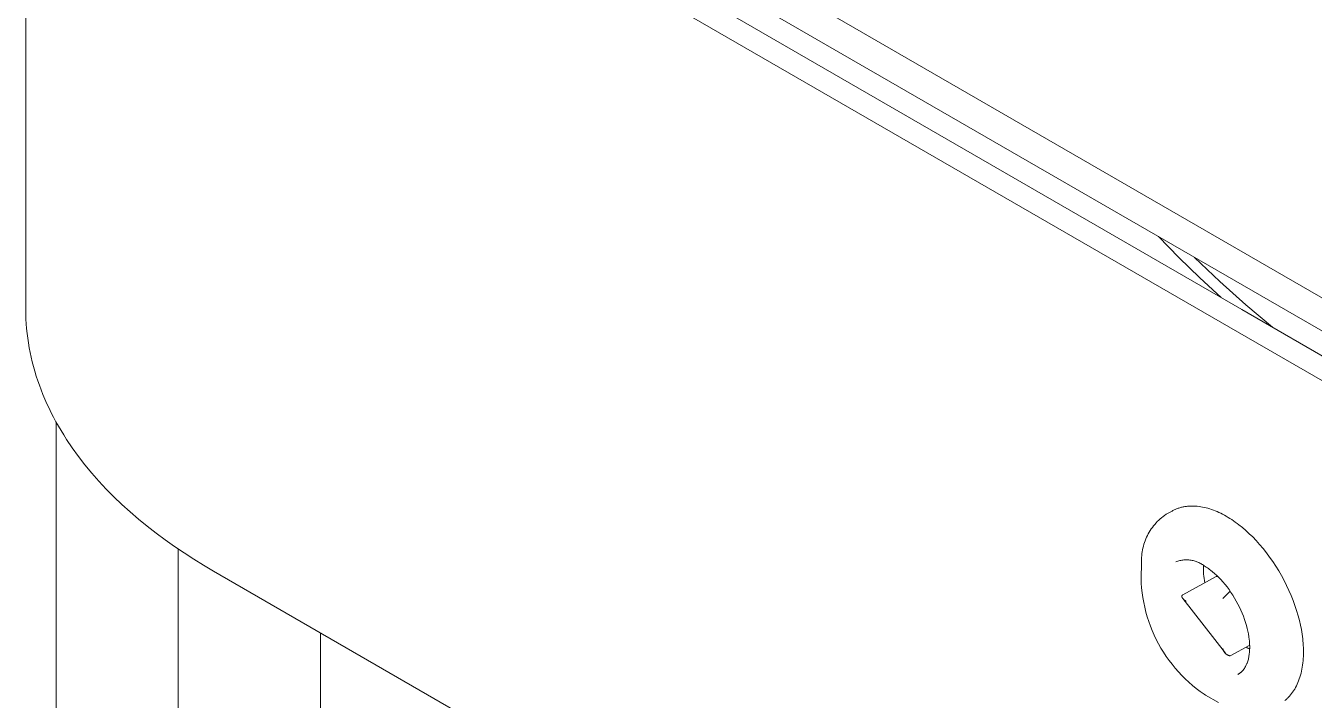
# Model space of a CAD drawing. Header units: inches. Extents: x -6.5 to 91.7, y -2.1 to 67.1.
# Drawn here: x 52.893 to 57.082, y 47.51 to 49.702 of the extents above; entities that cross this region are included whole.
import ezdxf

# ---------------------------------------------------------------- set-up
doc = ezdxf.new("R2010")
doc.units = ezdxf.units.IN
doc.layers.add('ZANO_R', color=7, linetype='Continuous', lineweight=0)

msp = doc.modelspace()

# ---------------------------------------------------------------- linework, layer by layer
at = {"layer": 'ZANO_R'}
for p, q in [((52.89334, 51.47899), (52.89334, 48.77975)), ((53.50333, 50.89821), (60.04864, 47.11927)), ((60.04864, 47.0113), (53.50333, 50.79024)), ((53.57348, 50.66921), (56.84614, 48.77975)), ((56.77601, 48.73926), (53.50335, 50.62873)), ((56.64148, 48.94874), (56.5753, 49.01664)), ((56.70946, 48.88264), (56.64148, 48.94874)), ((56.69219, 48.94915), (56.77451, 48.87088)), ((56.77919, 48.8184), (56.70946, 48.88264)), ((56.77451, 48.87088), (56.85917, 48.79515)), ((56.85917, 48.79515), (56.94609, 48.72204)), ((52.89334, 48.77975), (52.89352, 48.76418)), ((52.89352, 48.76418), (52.89404, 48.74862)), ((56.84614, 48.77975), (60.11879, 46.89028)), ((52.89404, 48.74862), (52.89491, 48.73307)), ((52.89491, 48.73307), (52.89613, 48.71753)), ((52.89613, 48.71753), (52.8977, 48.702)), ((60.04866, 46.84979), (56.77601, 48.73926)), ((52.8977, 48.702), (52.89962, 48.6865)), ((52.89962, 48.6865), (52.90188, 48.67102)), ((52.90188, 48.67102), (52.90448, 48.65556)), ((52.90448, 48.65556), (52.90743, 48.64014)), ((52.90743, 48.64014), (52.91072, 48.62475)), ((52.91072, 48.62475), (52.91435, 48.6094)), ((52.91435, 48.6094), (52.91832, 48.59409)), ((52.91832, 48.59409), (52.92262, 48.57883)), ((52.92262, 48.57883), (52.92726, 48.56361)), ((52.92726, 48.56361), (52.93224, 48.54846)), ((52.93224, 48.54846), (52.93754, 48.53335)), ((52.93754, 48.53335), (52.94317, 48.51831)), ((52.94317, 48.51831), (52.94912, 48.50333)), ((52.94912, 48.50333), (52.95539, 48.48842)), ((52.95539, 48.48842), (52.96199, 48.47358)), ((52.96199, 48.47358), (52.96889, 48.45882)), ((52.96889, 48.45882), (52.97611, 48.44413)), ((52.97611, 48.44413), (52.98364, 48.42952)), ((52.98364, 48.42952), (52.99148, 48.41499)), ((52.99148, 48.41499), (52.99961, 48.40056)), ((52.99252, 31.04574), (52.99252, 48.41311)), ((52.99961, 48.40056), (53.00804, 48.38621)), ((53.00804, 48.38621), (53.01677, 48.37195)), ((53.01677, 48.37195), (53.02579, 48.35779)), ((53.02579, 48.35779), (53.04467, 48.32977)), ((53.04467, 48.32977), (53.06466, 48.30216)), ((53.06466, 48.30216), (53.08573, 48.27499)), ((53.08573, 48.27499), (53.10783, 48.24827)), ((53.10783, 48.24827), (53.13092, 48.22202)), ((53.13092, 48.22202), (53.15498, 48.19626)), ((53.15498, 48.19626), (53.17995, 48.17101)), ((53.17995, 48.17101), (53.2058, 48.14627)), ((53.2058, 48.14627), (53.23248, 48.12206)), ((56.60017, 48.11432), (56.61933, 48.1249)), ((56.61933, 48.1249), (56.62175, 48.1262)), ((56.62175, 48.1262), (56.6242, 48.12744)), ((56.6242, 48.12744), (56.62667, 48.12864)), ((56.62667, 48.12864), (56.62916, 48.12977)), ((56.62916, 48.12977), (56.63168, 48.13086)), ((56.63168, 48.13086), (56.63422, 48.13189)), ((56.63422, 48.13189), (56.63678, 48.13286)), ((56.63678, 48.13286), (56.63937, 48.13378)), ((56.63937, 48.13378), (56.64198, 48.13465)), ((56.64198, 48.13465), (56.64461, 48.13546)), ((56.64461, 48.13546), (56.64726, 48.13622)), ((56.64726, 48.13622), (56.64994, 48.13692)), ((56.64994, 48.13692), (56.65263, 48.13758)), ((56.65263, 48.13758), (56.65534, 48.13817)), ((56.65534, 48.13817), (56.65807, 48.13871)), ((56.65807, 48.13871), (56.66083, 48.1392)), ((56.66083, 48.1392), (56.6636, 48.13964)), ((56.6636, 48.13964), (56.66639, 48.14002)), ((56.66639, 48.14002), (56.66919, 48.14035)), ((56.66919, 48.14035), (56.67202, 48.14062)), ((56.67202, 48.14062), (56.67486, 48.14084)), ((56.67486, 48.14084), (56.67771, 48.14101)), ((56.67771, 48.14101), (56.68059, 48.14112)), ((56.68059, 48.14112), (56.68348, 48.14118)), ((56.68348, 48.14118), (56.68638, 48.14119)), ((56.68638, 48.14119), (56.6893, 48.14114)), ((56.6893, 48.14114), (56.69223, 48.14104)), ((56.69223, 48.14104), (56.69518, 48.14089)), ((56.69518, 48.14089), (56.70111, 48.14043)), ((56.70111, 48.14043), (56.7071, 48.13975)), ((56.7071, 48.13975), (56.71287, 48.1389)), ((56.71287, 48.1389), (56.71867, 48.13787)), ((56.71867, 48.13787), (56.72449, 48.13665)), ((56.72449, 48.13665), (56.73035, 48.13524)), ((56.73035, 48.13524), (56.73622, 48.13364)), ((56.73622, 48.13364), (56.74212, 48.13186)), ((56.74212, 48.13186), (56.74804, 48.1299)), ((56.74804, 48.1299), (56.75397, 48.12776)), ((56.75397, 48.12776), (56.75991, 48.12544)), ((56.75991, 48.12544), (56.76587, 48.12295)), ((53.23248, 48.12206), (53.25996, 48.0984)), ((53.25996, 48.0984), (53.2882, 48.07528)), ((56.5632, 48.0815), (56.56731, 48.08614)), ((56.56731, 48.08614), (56.57157, 48.09064)), ((56.57157, 48.09064), (56.57599, 48.09499)), ((56.57599, 48.09499), (56.58055, 48.09919)), ((56.58055, 48.09919), (56.58526, 48.10322)), ((56.58526, 48.10322), (56.5901, 48.10709)), ((56.5901, 48.10709), (56.59507, 48.11079)), ((56.59507, 48.11079), (56.60017, 48.11432)), ((56.76587, 48.12295), (56.77183, 48.12028)), ((56.77183, 48.12028), (56.7778, 48.11743)), ((56.7778, 48.11743), (56.78378, 48.11442)), ((56.78378, 48.11442), (56.78975, 48.11123)), ((56.78975, 48.11123), (56.79573, 48.10788)), ((56.79573, 48.10788), (56.8017, 48.10436)), ((56.8017, 48.10436), (56.80756, 48.10074)), ((56.80756, 48.10074), (56.81341, 48.09696)), ((56.81341, 48.09696), (56.81924, 48.09303)), ((56.81924, 48.09303), (56.82505, 48.08896)), ((56.82505, 48.08896), (56.83084, 48.08474)), ((56.83084, 48.08474), (56.8366, 48.08037)), ((53.2882, 48.07528), (53.31714, 48.05273)), ((53.31714, 48.05273), (53.34675, 48.03074)), ((56.53661, 48.03984), (56.53929, 48.04542)), ((56.53929, 48.04542), (56.54216, 48.05092)), ((56.54216, 48.05092), (56.54522, 48.05631)), ((56.54522, 48.05631), (56.54846, 48.06159)), ((56.54846, 48.06159), (56.55189, 48.06675)), ((56.55189, 48.06675), (56.55549, 48.0718)), ((56.55549, 48.0718), (56.55926, 48.07671)), ((56.55926, 48.07671), (56.5632, 48.0815)), ((56.8366, 48.08037), (56.84805, 48.07121)), ((56.84805, 48.07121), (56.85938, 48.06149)), ((56.85938, 48.06149), (56.87057, 48.05124)), ((56.87057, 48.05124), (56.88161, 48.04045)), ((56.88161, 48.04045), (56.89247, 48.02915)), ((53.34675, 48.03074), (53.37698, 48.00932)), ((53.37698, 48.00932), (53.4078, 47.98849)), ((53.38819, 30.40544), (53.38819, 48.00164)), ((56.52239, 47.99249), (56.52344, 47.9986)), ((56.52344, 47.9986), (56.52471, 48.00467)), ((56.52471, 48.00467), (56.52618, 48.01069)), ((56.52618, 48.01069), (56.52786, 48.01666)), ((56.52786, 48.01666), (56.52974, 48.02256)), ((56.52974, 48.02256), (56.53183, 48.0284)), ((56.53183, 48.0284), (56.53412, 48.03416)), ((56.53412, 48.03416), (56.53661, 48.03984)), ((56.89247, 48.02915), (56.90397, 48.01642)), ((56.90397, 48.01642), (56.91518, 48.00321)), ((56.91518, 48.00321), (56.92607, 47.98953)), ((53.4078, 47.98849), (53.43917, 47.96824)), ((53.43917, 47.96824), (53.47103, 47.94857)), ((56.5203, 47.96781), (56.5205, 47.974)), ((56.52032, 47.96161), (56.5203, 47.96781)), ((56.52054, 47.95542), (56.52032, 47.96161)), ((56.5205, 47.974), (56.52092, 47.98019)), ((56.52092, 47.98019), (56.52155, 47.98635)), ((56.52155, 47.98635), (56.52239, 47.99249)), ((56.63479, 47.96094), (56.63163, 47.9598)), ((56.63798, 47.96197), (56.63479, 47.96094)), ((56.64121, 47.96289), (56.63798, 47.96197)), ((56.64447, 47.9637), (56.64121, 47.96289)), ((56.64775, 47.96439), (56.64447, 47.9637)), ((56.65106, 47.96497), (56.64775, 47.96439)), ((56.65438, 47.96543), (56.65106, 47.96497)), ((56.65772, 47.96578), (56.65438, 47.96543)), ((56.66107, 47.96601), (56.65772, 47.96578)), ((56.66442, 47.96613), (56.66107, 47.96601)), ((56.66778, 47.96613), (56.66442, 47.96613)), ((56.67113, 47.96601), (56.66778, 47.96613)), ((56.67448, 47.96577), (56.67113, 47.96601)), ((56.67782, 47.96542), (56.67448, 47.96577)), ((56.68114, 47.96495), (56.67782, 47.96542)), ((56.68445, 47.96437), (56.68114, 47.96495)), ((56.68773, 47.96367), (56.68445, 47.96437)), ((56.69099, 47.96286), (56.68773, 47.96367)), ((56.69421, 47.96194), (56.69099, 47.96286)), ((56.69741, 47.9609), (56.69421, 47.96194)), ((56.70056, 47.95976), (56.69741, 47.9609)), ((56.70367, 47.9585), (56.70056, 47.95976)), ((56.70674, 47.95714), (56.70367, 47.9585)), ((56.70976, 47.95567), (56.70674, 47.95714)), ((56.92607, 47.98953), (56.93662, 47.97541)), ((56.93662, 47.97541), (56.94683, 47.96088)), ((56.94683, 47.96088), (56.95666, 47.94597)), ((53.47103, 47.94857), (53.50335, 47.92949)), ((53.50335, 47.92949), (56.77601, 46.04002)), ((56.51869, 47.90679), (56.52054, 47.95542)), ((56.71273, 47.9541), (56.70976, 47.95567)), ((56.71564, 47.95243), (56.71273, 47.9541)), ((56.71848, 47.95065), (56.71564, 47.95243)), ((56.72127, 47.94878), (56.71848, 47.95065)), ((56.72122, 47.94121), (56.72121, 47.93408)), ((56.72121, 47.93408), (56.72143, 47.92696)), ((56.72144, 47.94833), (56.72122, 47.94121)), ((56.72399, 47.94681), (56.72127, 47.94878)), ((56.72143, 47.92696), (56.72186, 47.91985)), ((56.72186, 47.91985), (56.72252, 47.91275)), ((56.7274, 47.94471), (56.72399, 47.94681)), ((56.73081, 47.9425), (56.7274, 47.94471)), ((56.73422, 47.9402), (56.73081, 47.9425)), ((56.73763, 47.93781), (56.73422, 47.9402)), ((56.74104, 47.93532), (56.73763, 47.93781)), ((56.74444, 47.93274), (56.74104, 47.93532)), ((56.75123, 47.9273), (56.74444, 47.93274)), ((56.75797, 47.92151), (56.75123, 47.9273)), ((56.76466, 47.91538), (56.75797, 47.92151)), ((56.77129, 47.90891), (56.76466, 47.91538)), ((56.95666, 47.94597), (56.9661, 47.9307)), ((56.9661, 47.9307), (56.97514, 47.91511)), ((56.97514, 47.91511), (56.98372, 47.89925)), ((56.51933, 47.89087), (56.51869, 47.90679)), ((56.5205, 47.87497), (56.51933, 47.89087)), ((56.52221, 47.85912), (56.5205, 47.87497)), ((56.76297, 47.91216), (56.6542, 47.85212)), ((56.72252, 47.91275), (56.72339, 47.90568)), ((56.72339, 47.90568), (56.72448, 47.89864)), ((56.72448, 47.89864), (56.72579, 47.89164)), ((56.76297, 47.91216), (56.76763, 47.91253)), ((56.77783, 47.90211), (56.77129, 47.90891)), ((56.78482, 47.89437), (56.77783, 47.90211)), ((56.79164, 47.88631), (56.78482, 47.89437)), ((56.79829, 47.87796), (56.79164, 47.88631)), ((56.80475, 47.86932), (56.79829, 47.87796)), ((56.98372, 47.89925), (56.99182, 47.8832)), ((56.99182, 47.8832), (56.99941, 47.867)), ((56.52446, 47.84334), (56.52221, 47.85912)), ((56.52724, 47.82764), (56.52446, 47.84334)), ((56.65123, 47.84745), (56.65124, 47.8476)), ((56.65124, 47.8473), (56.65123, 47.84745)), ((56.65124, 47.84774), (56.65125, 47.84789)), ((56.65124, 47.8476), (56.65124, 47.84774)), ((56.65124, 47.84715), (56.65124, 47.8473)), ((56.65125, 47.847), (56.65124, 47.84715)), ((56.65125, 47.84789), (56.65127, 47.84804)), ((56.65126, 47.84685), (56.65125, 47.847)), ((56.65128, 47.8467), (56.65126, 47.84685)), ((56.65127, 47.84804), (56.65128, 47.84819)), ((56.65128, 47.84819), (56.6513, 47.84833)), ((56.6513, 47.84656), (56.65128, 47.8467)), ((56.6513, 47.84833), (56.65133, 47.84848)), ((56.65132, 47.84641), (56.6513, 47.84656)), ((56.65135, 47.84626), (56.65132, 47.84641)), ((56.65133, 47.84848), (56.65136, 47.84862)), ((56.65138, 47.84608), (56.65135, 47.84626)), ((56.65136, 47.84862), (56.65139, 47.84876)), ((56.65142, 47.8459), (56.65138, 47.84608)), ((56.65139, 47.84876), (56.65143, 47.84889)), ((56.65146, 47.84572), (56.65142, 47.8459)), ((56.65143, 47.84889), (56.65147, 47.84902)), ((56.65151, 47.84554), (56.65146, 47.84572)), ((56.65147, 47.84902), (56.65151, 47.84915)), ((56.65151, 47.84915), (56.65156, 47.84928)), ((56.65156, 47.84536), (56.65151, 47.84554)), ((56.65156, 47.84928), (56.65161, 47.8494)), ((56.65162, 47.84518), (56.65156, 47.84536)), ((56.65161, 47.8494), (56.65167, 47.84953)), ((56.65168, 47.845), (56.65162, 47.84518)), ((56.65167, 47.84953), (56.65172, 47.84965)), ((56.65174, 47.84483), (56.65168, 47.845)), ((56.65172, 47.84965), (56.65179, 47.84977)), ((56.65181, 47.84465), (56.65174, 47.84483)), ((56.65179, 47.84977), (56.65185, 47.8499)), ((56.65188, 47.84448), (56.65181, 47.84465)), ((56.65185, 47.8499), (56.65192, 47.85001)), ((56.65203, 47.84414), (56.65188, 47.84448)), ((56.65192, 47.85001), (56.65199, 47.85013)), ((56.65199, 47.85013), (56.65206, 47.85025)), ((56.65218, 47.8438), (56.65203, 47.84414)), ((56.65206, 47.85025), (56.65214, 47.85036)), ((56.65214, 47.85036), (56.65222, 47.85047)), ((56.65235, 47.84346), (56.65218, 47.8438)), ((56.65222, 47.85047), (56.65231, 47.85058)), ((56.65231, 47.85058), (56.6524, 47.8507)), ((56.65256, 47.84308), (56.65235, 47.84346)), ((56.6524, 47.8507), (56.6525, 47.85081)), ((56.6525, 47.85081), (56.65261, 47.85092)), ((56.65277, 47.84271), (56.65256, 47.84308)), ((56.65261, 47.85092), (56.65272, 47.85103)), ((56.65272, 47.85103), (56.65283, 47.85114)), ((56.653, 47.84235), (56.65277, 47.84271)), ((56.65283, 47.85114), (56.65294, 47.85124)), ((56.65294, 47.85124), (56.65306, 47.85134)), ((56.65323, 47.84199), (56.653, 47.84235)), ((56.65306, 47.85134), (56.65318, 47.85144)), ((56.65318, 47.85144), (56.6533, 47.85154)), ((56.65347, 47.84163), (56.65323, 47.84199)), ((56.6533, 47.85154), (56.65342, 47.85163)), ((56.65342, 47.85163), (56.65355, 47.85172)), ((56.65372, 47.84128), (56.65347, 47.84163)), ((56.65355, 47.85172), (56.65368, 47.8518)), ((56.65368, 47.8518), (56.65381, 47.85189)), ((56.65398, 47.84094), (56.65372, 47.84128)), ((56.65381, 47.85189), (56.65394, 47.85197)), ((56.65394, 47.85197), (56.65407, 47.85205)), ((56.65424, 47.8406), (56.65398, 47.84094)), ((56.65407, 47.85205), (56.6542, 47.85212)), ((56.65458, 47.84019), (56.65424, 47.8406)), ((56.65492, 47.83979), (56.65458, 47.84019)), ((56.79269, 47.66256), (56.65458, 47.84016)), ((56.65528, 47.83939), (56.65492, 47.83979)), ((56.65564, 47.839), (56.65528, 47.83939)), ((56.65638, 47.83824), (56.65564, 47.839)), ((56.65714, 47.8375), (56.65638, 47.83824)), ((56.658, 47.83672), (56.65714, 47.8375)), ((56.65888, 47.83597), (56.658, 47.83672)), ((56.65978, 47.83524), (56.65888, 47.83597)), ((56.66071, 47.83453), (56.65978, 47.83524)), ((56.66181, 47.83373), (56.66071, 47.83453)), ((56.66293, 47.83296), (56.66181, 47.83373)), ((56.66407, 47.83222), (56.66293, 47.83296)), ((56.66523, 47.8315), (56.66407, 47.83222)), ((56.8081, 47.86417), (56.78446, 47.84083)), ((56.81099, 47.86043), (56.80475, 47.86932)), ((56.8081, 47.86417), (56.80832, 47.86429)), ((56.81702, 47.85129), (56.81099, 47.86043)), ((56.82281, 47.84193), (56.81702, 47.85129)), ((56.82834, 47.83237), (56.82281, 47.84193)), ((56.83361, 47.82265), (56.82834, 47.83237)), ((56.99941, 47.867), (57.00649, 47.85068)), ((57.00649, 47.85068), (57.01304, 47.83425)), ((57.01304, 47.83425), (57.01905, 47.81776)), ((56.53055, 47.81205), (56.52724, 47.82764)), ((56.5344, 47.79658), (56.53055, 47.81205)), ((56.53876, 47.78125), (56.5344, 47.79658)), ((56.83857, 47.81281), (56.83361, 47.82265)), ((56.84323, 47.80288), (56.83857, 47.81281)), ((56.84756, 47.79288), (56.84323, 47.80288)), ((56.85157, 47.78283), (56.84756, 47.79288)), ((57.01905, 47.81776), (57.02451, 47.80123)), ((57.02451, 47.80123), (57.0294, 47.7847)), ((56.54364, 47.76607), (56.53876, 47.78125)), ((56.54904, 47.75107), (56.54364, 47.76607)), ((56.55494, 47.73626), (56.54904, 47.75107)), ((56.85525, 47.77275), (56.85157, 47.78283)), ((56.85858, 47.76267), (56.85525, 47.77275)), ((56.86156, 47.7526), (56.85858, 47.76267)), ((56.86398, 47.7434), (56.86156, 47.7526)), ((57.0294, 47.7847), (57.03341, 47.76945)), ((57.03341, 47.76945), (57.03689, 47.75431)), ((57.03689, 47.75431), (57.03986, 47.73931)), ((53.85101, 47.72877), (53.85101, 30.72032)), ((56.56134, 47.72166), (56.55494, 47.73626)), ((56.56823, 47.70729), (56.56134, 47.72166)), ((56.57561, 47.69316), (56.56823, 47.70729)), ((56.86607, 47.7343), (56.86398, 47.7434)), ((56.86785, 47.72532), (56.86607, 47.7343)), ((56.8693, 47.71645), (56.86785, 47.72532)), ((56.87044, 47.70774), (56.8693, 47.71645)), ((56.87088, 47.70344), (56.87044, 47.70774)), ((57.03986, 47.73931), (57.04229, 47.72448)), ((57.04229, 47.72448), (57.04419, 47.70982)), ((57.04419, 47.70982), (57.04494, 47.70256)), ((56.58346, 47.67929), (56.57561, 47.69316)), ((56.59178, 47.66569), (56.58346, 47.67929)), ((56.60055, 47.65238), (56.59178, 47.66569)), ((56.78446, 47.67816), (56.78466, 47.67716)), ((56.78466, 47.67716), (56.7849, 47.67617)), ((56.7849, 47.67617), (56.78517, 47.67518)), ((56.78517, 47.67518), (56.78547, 47.67421)), ((56.78547, 47.67421), (56.7858, 47.67324)), ((56.7858, 47.67324), (56.78617, 47.67229)), ((56.78617, 47.67229), (56.78657, 47.67135)), ((56.78657, 47.67135), (56.787, 47.67043)), ((56.787, 47.67043), (56.78747, 47.66952)), ((56.78747, 47.66952), (56.78796, 47.66862)), ((56.78796, 47.66862), (56.78849, 47.66775)), ((56.78849, 47.66775), (56.78904, 47.66689)), ((56.78904, 47.66689), (56.78962, 47.66605)), ((56.78962, 47.66605), (56.79024, 47.66523)), ((56.79024, 47.66523), (56.79087, 47.66443)), ((56.79087, 47.66443), (56.79154, 47.66366)), ((56.79154, 47.66366), (56.79223, 47.66291)), ((56.8081, 47.65421), (56.87179, 47.68937)), ((56.86016, 47.68295), (56.86557, 47.67956)), ((56.86557, 47.67956), (56.86866, 47.67773)), ((56.86866, 47.67773), (56.87179, 47.67596)), ((56.87063, 47.661), (56.87103, 47.66459)), ((56.87125, 47.69918), (56.87088, 47.70344)), ((56.87103, 47.66459), (56.87135, 47.66819)), ((56.87153, 47.69497), (56.87125, 47.69918)), ((56.87135, 47.66819), (56.8716, 47.6718)), ((56.87174, 47.69081), (56.87153, 47.69497)), ((56.8716, 47.6718), (56.87177, 47.67541)), ((56.87186, 47.6867), (56.87174, 47.69081)), ((56.87177, 47.67541), (56.87187, 47.67902)), ((56.8719, 47.68263), (56.87186, 47.6867)), ((56.87187, 47.67902), (56.8719, 47.68263)), ((57.04494, 47.70256), (57.04555, 47.69536)), ((57.04555, 47.69536), (57.04603, 47.68822)), ((57.04603, 47.68822), (57.04637, 47.68113)), ((57.04637, 47.68113), (57.04658, 47.67411)), ((57.04665, 47.66715), (57.04657, 47.65975)), ((57.04658, 47.67411), (57.04665, 47.66715)), ((56.60977, 47.63938), (56.60055, 47.65238)), ((56.61943, 47.6267), (56.60977, 47.63938)), ((56.62952, 47.61435), (56.61943, 47.6267)), ((56.79223, 47.66291), (56.79295, 47.66218)), ((56.79295, 47.66218), (56.79369, 47.66148)), ((56.79369, 47.66148), (56.79446, 47.6608)), ((56.79446, 47.6608), (56.79525, 47.66015)), ((56.79525, 47.66015), (56.79606, 47.65953)), ((56.79606, 47.65953), (56.79689, 47.65894)), ((56.79689, 47.65894), (56.79774, 47.65837)), ((56.79774, 47.65837), (56.79861, 47.65784)), ((56.79861, 47.65784), (56.79949, 47.65733)), ((56.79949, 47.65733), (56.8004, 47.65686)), ((56.8004, 47.65686), (56.80132, 47.65641)), ((56.80132, 47.65641), (56.80225, 47.656)), ((56.80225, 47.656), (56.8032, 47.65562)), ((56.8032, 47.65562), (56.80416, 47.65527)), ((56.80416, 47.65527), (56.80513, 47.65496)), ((56.80513, 47.65496), (56.80611, 47.65467)), ((56.80611, 47.65467), (56.8071, 47.65443)), ((56.8071, 47.65443), (56.8081, 47.65421)), ((56.85825, 47.61956), (56.85957, 47.62207)), ((56.85957, 47.62207), (56.86081, 47.62463)), ((56.86081, 47.62463), (56.86197, 47.62722)), ((56.86197, 47.62722), (56.86264, 47.62882)), ((56.86264, 47.62882), (56.86328, 47.63043)), ((56.86328, 47.63043), (56.86448, 47.63369)), ((56.86448, 47.63369), (56.86558, 47.63698)), ((56.86558, 47.63698), (56.86657, 47.6403)), ((56.86657, 47.6403), (56.86746, 47.64366)), ((56.86746, 47.64366), (56.86826, 47.64703)), ((56.86826, 47.64703), (56.86896, 47.65043)), ((56.86896, 47.65043), (56.86959, 47.65385)), ((56.86959, 47.65385), (56.87015, 47.65742)), ((56.87015, 47.65742), (56.87063, 47.661)), ((57.04377, 47.62421), (57.04273, 47.61742)), ((57.04465, 47.63111), (57.04377, 47.62421)), ((57.04537, 47.63812), (57.04465, 47.63111)), ((57.04593, 47.64523), (57.04537, 47.63812)), ((57.04633, 47.65244), (57.04593, 47.64523)), ((57.04657, 47.65975), (57.04633, 47.65244)), ((56.64001, 47.60235), (56.62952, 47.61435)), ((56.65091, 47.59072), (56.64001, 47.60235)), ((56.6622, 47.57946), (56.65091, 47.59072)), ((56.67386, 47.56859), (56.6622, 47.57946)), ((56.83364, 47.59385), (56.83457, 47.59438)), ((56.83457, 47.59438), (56.83569, 47.59505)), ((56.83569, 47.59505), (56.8368, 47.59574)), ((56.8368, 47.59574), (56.83788, 47.59646)), ((56.83788, 47.59646), (56.83895, 47.5972)), ((56.83895, 47.5972), (56.84001, 47.59796)), ((56.84001, 47.59796), (56.84104, 47.59875)), ((56.84104, 47.59875), (56.84206, 47.59957)), ((56.84206, 47.59957), (56.84306, 47.60041)), ((56.84306, 47.60041), (56.84403, 47.60126)), ((56.84403, 47.60126), (56.84499, 47.60214)), ((56.84499, 47.60214), (56.84593, 47.60304)), ((56.84593, 47.60304), (56.84685, 47.60396)), ((56.84685, 47.60396), (56.84775, 47.6049)), ((56.84775, 47.6049), (56.84863, 47.60586)), ((56.84863, 47.60586), (56.8495, 47.60683)), ((56.8495, 47.60683), (56.85034, 47.60783)), ((56.85034, 47.60783), (56.85123, 47.60893)), ((56.85123, 47.60893), (56.8521, 47.61004)), ((56.8521, 47.61004), (56.85295, 47.61118)), ((56.85295, 47.61118), (56.85377, 47.61233)), ((56.85377, 47.61233), (56.85458, 47.6135)), ((56.85458, 47.6135), (56.85536, 47.61469)), ((56.85536, 47.61469), (56.85611, 47.61588)), ((56.85611, 47.61588), (56.85685, 47.6171)), ((56.85685, 47.6171), (56.85756, 47.61832)), ((56.85756, 47.61832), (56.85825, 47.61956)), ((57.03512, 47.58523), (57.03311, 47.57918)), ((57.03696, 47.59142), (57.03512, 47.58523)), ((57.03865, 47.59774), (57.03696, 47.59142)), ((57.04017, 47.60418), (57.03865, 47.59774)), ((57.04153, 47.61074), (57.04017, 47.60418)), ((57.04273, 47.61742), (57.04153, 47.61074)), ((56.68588, 47.55813), (56.67386, 47.56859)), ((56.69826, 47.54808), (56.68588, 47.55813)), ((56.71096, 47.53845), (56.69826, 47.54808)), ((56.72399, 47.52926), (56.71096, 47.53845)), ((57.01357, 47.53928), (57.012, 47.53696)), ((57.01511, 47.54163), (57.01357, 47.53928)), ((57.01661, 47.54403), (57.01511, 47.54163)), ((57.01808, 47.54646), (57.01661, 47.54403)), ((57.0209, 47.55143), (57.01808, 47.54646)), ((57.02358, 47.55655), (57.0209, 47.55143)), ((57.02612, 47.56182), (57.02358, 47.55655)), ((57.02861, 47.56746), (57.02612, 47.56182)), ((57.03094, 47.57325), (57.02861, 47.56746)), ((57.03311, 47.57918), (57.03094, 47.57325)), ((56.72399, 47.52926), (56.7286, 47.52654)), ((56.77073, 47.50219), (56.7286, 47.52654)), ((56.98847, 47.51059), (56.98642, 47.50887)), ((56.99048, 47.51237), (56.98847, 47.51059)), ((56.99246, 47.51419), (56.99048, 47.51237)), ((56.9944, 47.51605), (56.99246, 47.51419)), ((56.99631, 47.51795), (56.9944, 47.51605)), ((56.99819, 47.5199), (56.99631, 47.51795)), ((57.00004, 47.52189), (56.99819, 47.5199)), ((57.00185, 47.52392), (57.00004, 47.52189)), ((57.00363, 47.52599), (57.00185, 47.52392)), ((57.00537, 47.5281), (57.00363, 47.52599)), ((57.00708, 47.53026), (57.00537, 47.5281)), ((57.00876, 47.53245), (57.00708, 47.53026)), ((57.0104, 47.53469), (57.00876, 47.53245)), ((57.012, 47.53696), (57.0104, 47.53469))]:
    msp.add_line(p, q, dxfattribs=at)

doc.saveas('drawing.dxf')
